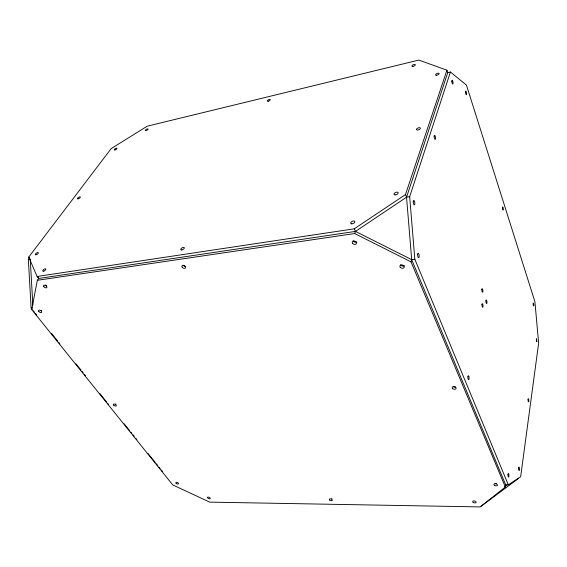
<?xml version="1.0" encoding="UTF-8"?>
<svg xmlns="http://www.w3.org/2000/svg" width="567" height="567" viewBox="0 0 567 567"><rect width="100%" height="100%" fill="white"/><g stroke="black" fill="none" stroke-linecap="round" stroke-linejoin="round"><path stroke-width="0.85" d="M37.961 276.845L38.662 278.468L37.323 280.296L31.709 309.575L172.729 484.905L209.67 502.128L480.114 506.919L505.339 487.032L505.665 484.813L411.692 259.665L406.546 197.217L405.49 194.573L446.931 70.18L418.836 60.081L147.222 126.193L111.139 148.639L28.74 257.078L37.11 276.462L38.662 278.468L355.488 231.4L406.546 197.217L409.679 196.699L450.425 72.016L466.428 85.078L534.901 301.672L538.65 343.099L520.655 476.762L508.301 484.828L505.665 484.813M505.339 487.032L411.032 261.869L411.692 259.665L414.838 259.261L508.301 484.828M406.546 197.217L447.739 72.64L446.931 70.18M37.323 280.296L354.673 233.54L355.488 231.4L354.304 228.806L37.11 276.462M32.206 309.384L31.1 308.009L28.35 259.339L29.42 257.928M481.149 506.225L518.734 478.272M504.63 486.798L507.472 484.686M354.304 228.806L405.49 194.573M447.739 72.64L450.425 72.016M28.35 259.339L29.604 259.133M31.1 308.009L32.362 307.846M355.488 231.4L411.692 259.665M354.673 233.54L411.032 261.869M33.311 310.766L34.424 312.141M35.53 313.523L36.635 314.898M51.597 333.509L57.692 341.093M58.798 342.475L59.904 343.85M75.971 363.844L80.961 370.045M82.066 371.428L83.172 372.803M84.285 374.185L85.39 375.56M99.792 393.484L106.44 401.755M107.553 403.137L108.658 404.512M124.173 423.818L129.708 430.707M130.821 432.089L131.927 433.464M133.032 434.846L134.145 436.221M135.804 438.291L136.909 439.673M147.994 453.458L155.195 462.417M156.301 463.799L157.966 465.861M159.072 467.243L160.178 468.618M161.29 470L162.396 471.383M28.74 257.078L29.739 258.375M409.679 196.699L414.838 259.261M30.235 259.027L32.851 305.152M115.959 404.129A1.602 0.822 26.9 0 1 115.576 403.98M41.618 310.688A1.8 0.971 31.5 0 1 41.2 310.525M46.756 285.931A1.871 1.042 32.4 0 1 45.899 285.52M45.523 285.222A1.871 1.042 32.4 0 1 45.211 284.889M185.813 266.398A2.013 1.304 29.2 0 1 183.261 265.143M356.898 241.875A2.225 1.637 20.3 0 1 353.198 240.84M404.384 265.71A2.225 1.616 16.2 0 1 400.678 264.669M455.641 386.978A1.999 1.254 13.1 0 1 453.26 386.481M496.465 483.651A1.829 0.999 12.2 0 1 495.104 483.339M332.014 498.712A1.573 0.808 18.6 0 1 331.631 498.677M536.325 339.477L536.821 341.674L536.552 338.712L536.325 339.477M533.838 305.103C533.037 308.937 532.838 298.795 533.838 305.103M416.547 129.255L416.518 129.517A2.062 0.964 -22.3 0 0 418.07 129.978A2.062 0.964 -22.3 0 0 420.197 128.773L420.36 128.468A2.062 0.964 -22.3 0 0 418.843 127.738A2.062 0.964 -22.3 0 0 416.554 129.241M207.614 497.294L207.522 497.45A1.453 0.687 22.6 0 0 209.074 498.747A1.453 0.687 22.6 0 0 210.137 498.06L209.953 497.84A1.453 0.687 22.6 0 0 208.684 497.174A1.453 0.687 22.6 0 0 207.614 497.294M147.895 129.382L147.725 129.602A1.51 0.546 -29.6 0 1 146.499 130.431A1.51 0.546 -29.6 0 1 145.414 130.58L145.322 130.474A1.51 0.546 -29.6 0 1 146.796 129.07A1.51 0.546 -29.6 0 1 147.895 129.382M395.121 194.899A2.233 1.155 -23.1 0 0 398.197 192.844A2.233 1.155 -23.1 0 0 394.965 192.823A2.233 1.155 -23.1 0 0 395.121 194.899M436.569 75.255A1.921 0.808 -21.9 0 0 439.149 73.582A1.921 0.808 -21.9 0 0 436.321 73.852A1.921 0.808 -21.9 0 0 436.569 75.255M78.154 198.84A1.637 0.624 -31.9 0 0 80.323 197.146A1.637 0.624 -31.9 0 0 78.203 197.578A1.637 0.624 -31.9 0 0 78.154 198.84M114.995 149.922A1.524 0.553 -30.4 0 0 116.993 148.384A1.524 0.553 -30.4 0 0 114.952 148.859A1.524 0.553 -30.4 0 0 114.995 149.922M36.352 254.718A1.779 0.709 -33.8 0 0 38.343 252.733A1.779 0.709 -33.8 0 0 35.834 253.598A1.779 0.709 -33.8 0 0 36.352 254.718M43.779 271.104A1.857 0.765 -34.2 0 0 45.842 269.006A1.857 0.765 -34.2 0 0 43.22 269.892A1.857 0.765 -34.2 0 0 43.779 271.104M181.794 249.962A2.006 0.95 -31 0 0 184.318 247.807A2.006 0.95 -31 0 0 181.511 248.247A2.006 0.95 -31 0 0 181.794 249.962M351.774 223.83A2.24 1.184 -25 0 0 354.899 221.732A2.24 1.184 -25 0 0 351.767 221.633A2.24 1.184 -25 0 0 351.774 223.83M412.868 66.382A1.836 0.751 -22.6 0 0 415.349 64.78A1.836 0.751 -22.6 0 0 412.691 65.056A1.836 0.751 -22.6 0 0 412.868 66.382M268.276 101.188A1.644 0.638 -26.7 0 0 270.253 99.586A1.644 0.638 -26.7 0 0 267.815 100.175A1.644 0.638 -26.7 0 0 268.276 101.188M518.635 467.796A1.722 0.439 86.9 0 0 519.074 470.525A1.722 0.439 86.9 0 0 519.4 468.122A1.722 0.439 86.9 0 0 518.635 467.796M528.075 399.26A1.595 0.383 85.8 0 0 528.479 401.854A1.595 0.383 85.8 0 0 528.763 399.756A1.595 0.383 85.8 0 0 528.075 399.26M413.258 201.335A2.218 0.751 81.9 0 0 414.215 204.836A2.218 0.751 81.9 0 0 414.626 201.795A2.218 0.751 81.9 0 0 413.258 201.335M434.173 136.03A2.048 0.624 80.8 0 0 435.017 139.347A2.048 0.624 80.8 0 0 435.35 136.697A2.048 0.624 80.8 0 0 434.173 136.03M451.828 81.23A1.914 0.524 80.3 0 0 452.749 84.036A1.914 0.524 80.3 0 0 452.749 81.187A1.914 0.524 80.3 0 0 451.828 81.23M502.44 207.529A1.623 0.404 82.7 0 0 503.021 210.095A1.623 0.404 82.7 0 0 503.177 207.862A1.623 0.404 82.7 0 0 502.44 207.529M465.514 92.038A1.821 0.482 80.6 0 0 466.365 94.696A1.821 0.482 80.6 0 0 466.35 91.96A1.821 0.482 80.6 0 0 465.514 92.038M417.638 254.214A2.211 0.758 83.1 0 0 418.588 257.638A2.211 0.758 83.1 0 0 418.992 254.477A2.211 0.758 83.1 0 0 417.638 254.214M467.952 376.403A1.97 0.595 85.7 0 0 468.498 379.642A1.97 0.595 85.7 0 0 469.015 377.09A1.97 0.595 85.7 0 0 467.952 376.403M508.032 474.26A1.8 0.475 87.2 0 0 508.5 477.109A1.8 0.475 87.2 0 0 508.868 474.579A1.8 0.475 87.2 0 0 508.032 474.26M481.83 289.503A1.807 0.51 84 0 0 482.51 292.253A1.807 0.51 84 0 0 482.723 289.602A1.807 0.51 84 0 0 481.83 289.503M485.926 300.801A1.793 0.496 84.2 0 0 486.599 303.508A1.793 0.496 84.2 0 0 486.798 300.864A1.793 0.496 84.2 0 0 485.926 300.801M481.971 304.529A1.821 0.517 84.3 0 0 482.666 307.271A1.821 0.517 84.3 0 0 482.878 304.578A1.821 0.517 84.3 0 0 481.971 304.529M176.195 483.375A1.453 0.695 23.7 0 0 178.47 483.779A1.453 0.695 23.7 0 0 176.791 482.326A1.453 0.695 23.7 0 0 176.195 483.375M329.625 499.995A1.573 0.801 18.6 0 0 332.227 500.441A1.573 0.801 18.6 0 0 330.632 498.903A1.573 0.801 18.6 0 0 329.625 499.995M473.197 502.397A1.758 0.928 13.3 0 0 476.067 502.447A1.758 0.928 13.3 0 0 473.948 500.937A1.758 0.928 13.3 0 0 473.197 502.397M494.389 485.324A1.829 0.999 12.3 0 0 497.408 485.338A1.829 0.999 12.3 0 0 495.225 483.757A1.829 0.999 12.3 0 0 494.389 485.324M452.771 388.707A2.006 1.254 13.1 0 0 456.052 388.544A2.006 1.254 13.1 0 0 453.579 386.68A2.006 1.254 13.1 0 0 452.771 388.707M400.245 267.277A2.233 1.609 16.2 0 0 404.03 267.589A2.233 1.609 16.2 0 0 401.925 264.945A2.233 1.609 16.2 0 0 400.245 267.277M352.653 243.406A2.233 1.637 20.3 0 0 356.388 243.69A2.233 1.637 20.3 0 0 354.177 240.982A2.233 1.637 20.3 0 0 352.653 243.406M182.135 267.114A2.02 1.297 29.2 0 0 185.381 268.063A2.02 1.297 29.2 0 0 183.765 265.491A2.02 1.297 29.2 0 0 182.135 267.114M38.854 311.51A1.8 0.971 31.5 0 0 41.625 312.346A1.8 0.971 31.5 0 0 39.917 310.199A1.8 0.971 31.5 0 0 38.854 311.51M43.893 286.718A1.878 1.042 32.3 0 0 46.777 287.582A1.878 1.042 32.3 0 0 45.013 285.293A1.878 1.042 32.3 0 0 43.893 286.718M113.62 405.1A1.602 0.822 26.9 0 0 116.171 405.894A1.602 0.822 26.9 0 0 114.754 404.115A1.602 0.822 26.9 0 0 113.62 405.1"/></g></svg>
